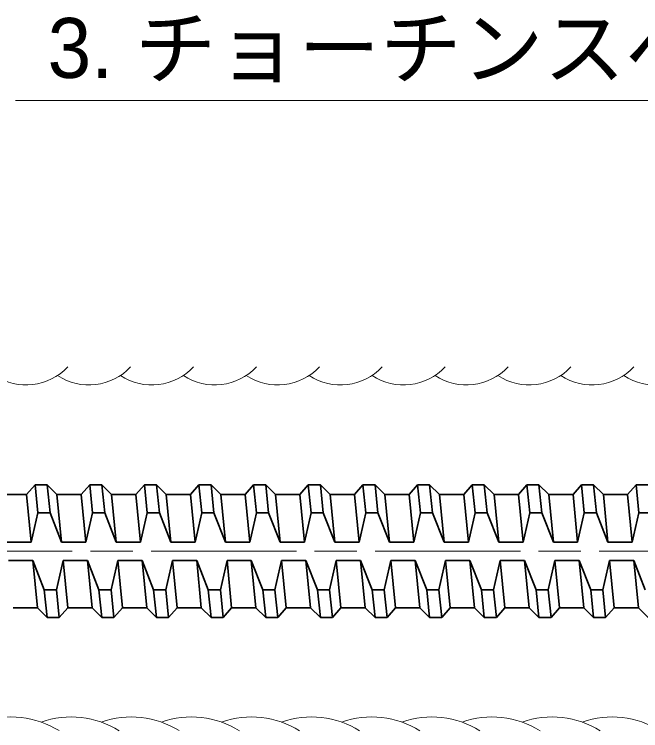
# Model space of a CAD drawing. Units: millimetres at full size, sheet at 1:2; details may follow other scales. Extents: x 2129 to 3811, y 1526 to 2714.
# Drawn here: x 2859.5 to 2962.9, y 2402.5 to 2520.8 of the extents above; entities that cross this region are included whole.
import ezdxf
from ezdxf.enums import TextEntityAlignment as Align

# ---------------------------------------------------------------- set-up
doc = ezdxf.new("R2010")
doc.units = ezdxf.units.MM
doc.header["$LTSCALE"] = 2
doc.linetypes.add('CHAIN', pattern=[18.5, 12, -1.5, 3.5, -1.5])
for name, color, linetype, lineweight in [('1 外形線', 7, 'Continuous', 35), ('2 細い実線', 3, 'Continuous', 20), ('4中心線', 1, 'CHAIN', 15), ('6寸法線', 4, 'Continuous', 13)]:
    doc.layers.add(name, color=color, linetype=linetype, lineweight=lineweight)
doc.styles.add('ＭＳ Ｐゴシック', font='')
doc.styles.get('ＭＳ Ｐゴシック').set_extended_font_data('MS PGothic')

msp = doc.modelspace()

# ---------------------------------------------------------------- linework, layer by layer
at = {"layer": '1 外形線'}
for p, q in [((2862.909, 2443.097), (2861.516, 2441.497)), ((2864.909, 2443.098), (2862.909, 2443.097)), ((2863.384, 2438.478), (2862.909, 2443.097)), ((2865.385, 2438.478), (2864.909, 2443.098)), ((2864.909, 2443.098), (2866.526, 2441.497)), ((2871.933, 2443.097), (2870.54, 2441.498)), ((2871.933, 2443.097), (2870.54, 2441.497)), ((2873.933, 2443.098), (2871.933, 2443.097)), ((2873.933, 2443.097), (2871.933, 2443.097)), ((2872.408, 2438.479), (2871.933, 2443.097)), ((2872.408, 2438.478), (2871.933, 2443.097)), ((2873.933, 2443.098), (2875.55, 2441.498)), ((2874.408, 2438.478), (2873.933, 2443.098)), ((2874.408, 2438.478), (2873.933, 2443.097)), ((2873.933, 2443.097), (2875.55, 2441.497)), ((2880.957, 2443.097), (2879.563, 2441.497)), ((2880.957, 2443.097), (2879.563, 2441.497)), ((2880.957, 2443.097), (2879.563, 2441.497)), ((2882.957, 2443.098), (2880.957, 2443.097)), ((2881.432, 2438.478), (2880.957, 2443.097)), ((2882.957, 2443.097), (2880.957, 2443.097)), ((2881.432, 2438.478), (2880.957, 2443.097)), ((2882.957, 2443.098), (2884.574, 2441.497)), ((2883.432, 2438.478), (2882.957, 2443.098)), ((2889.981, 2443.097), (2888.587, 2441.497)), ((2891.981, 2443.098), (2889.981, 2443.097)), ((2890.456, 2438.479), (2889.981, 2443.097)), ((2891.981, 2443.098), (2893.598, 2441.497)), ((2892.456, 2438.478), (2891.981, 2443.098)), ((2899.005, 2443.097), (2897.611, 2441.497)), ((2901.005, 2443.097), (2899.005, 2443.097)), ((2899.48, 2438.478), (2899.005, 2443.097)), ((2901.005, 2443.097), (2902.622, 2441.497)), ((2901.48, 2438.478), (2901.005, 2443.097)), ((2908.029, 2443.097), (2906.635, 2441.497)), ((2910.029, 2443.097), (2908.029, 2443.097)), ((2908.504, 2438.478), (2908.029, 2443.097)), ((2910.029, 2443.097), (2911.645, 2441.497)), ((2910.504, 2438.478), (2910.029, 2443.096)), ((2917.052, 2443.096), (2915.659, 2441.497)), ((2917.053, 2443.096), (2915.659, 2441.497)), ((2919.052, 2443.097), (2917.052, 2443.096)), ((2917.527, 2438.478), (2917.052, 2443.096)), ((2919.528, 2438.477), (2919.052, 2443.097)), ((2919.052, 2443.097), (2920.669, 2441.497)), ((2926.076, 2443.096), (2924.683, 2441.497)), ((2928.076, 2443.097), (2926.076, 2443.096)), ((2926.551, 2438.478), (2926.076, 2443.096)), ((2928.551, 2438.478), (2928.076, 2443.097)), ((2928.076, 2443.097), (2929.693, 2441.497)), ((2935.1, 2443.096), (2933.707, 2441.497)), ((2937.1, 2443.097), (2935.1, 2443.096)), ((2935.575, 2438.478), (2935.1, 2443.096)), ((2937.575, 2438.477), (2937.1, 2443.097)), ((2937.1, 2443.097), (2938.717, 2441.497)), ((2944.124, 2443.096), (2942.73, 2441.497)), ((2946.124, 2443.097), (2944.124, 2443.096)), ((2944.599, 2438.477), (2944.124, 2443.096)), ((2946.599, 2438.477), (2946.124, 2443.097)), ((2946.124, 2443.097), (2947.741, 2441.496)), ((2953.148, 2443.096), (2951.754, 2441.496)), ((2953.623, 2438.477), (2953.148, 2443.096)), ((2955.148, 2443.096), (2953.148, 2443.096)), ((2955.623, 2438.477), (2955.148, 2443.096)), ((2955.148, 2443.096), (2956.764, 2441.496)), ((2962.172, 2443.096), (2960.778, 2441.496)), ((2964.172, 2443.097), (2962.172, 2443.096)), ((2962.647, 2438.477), (2962.172, 2443.096)), ((2861.516, 2441.497), (2857.502, 2441.498)), ((2862.28, 2433.629), (2861.516, 2441.497)), ((2867.29, 2433.628), (2866.526, 2441.497)), ((2870.54, 2441.497), (2866.526, 2441.497)), ((2871.304, 2433.629), (2870.54, 2441.498)), ((2871.304, 2433.628), (2870.54, 2441.497)), ((2876.314, 2433.629), (2875.55, 2441.498)), ((2879.563, 2441.497), (2875.55, 2441.498)), ((2876.314, 2433.628), (2875.55, 2441.497)), ((2879.563, 2441.497), (2875.55, 2441.497)), ((2880.328, 2433.628), (2879.563, 2441.497)), ((2880.328, 2433.628), (2879.563, 2441.497)), ((2880.328, 2433.628), (2879.563, 2441.497)), ((2885.338, 2433.628), (2884.574, 2441.497)), ((2888.587, 2441.497), (2884.574, 2441.497)), ((2889.352, 2433.628), (2888.587, 2441.497)), ((2894.362, 2433.628), (2893.598, 2441.497)), ((2897.611, 2441.497), (2893.598, 2441.497)), ((2898.376, 2433.628), (2897.611, 2441.497)), ((2903.386, 2433.628), (2902.622, 2441.497)), ((2906.635, 2441.497), (2902.622, 2441.497)), ((2907.399, 2433.628), (2906.635, 2441.497)), ((2912.41, 2433.628), (2911.645, 2441.497)), ((2915.659, 2441.497), (2911.645, 2441.497)), ((2916.423, 2433.628), (2915.659, 2441.497)), ((2916.423, 2433.628), (2915.659, 2441.497)), ((2924.683, 2441.497), (2920.669, 2441.497)), ((2921.433, 2433.628), (2920.669, 2441.497)), ((2925.447, 2433.628), (2924.683, 2441.497)), ((2933.707, 2441.497), (2929.693, 2441.497)), ((2930.457, 2433.628), (2929.693, 2441.497)), ((2934.471, 2433.628), (2933.707, 2441.497)), ((2942.73, 2441.497), (2938.717, 2441.497)), ((2939.481, 2433.628), (2938.717, 2441.497)), ((2943.495, 2433.628), (2942.73, 2441.497)), ((2951.754, 2441.496), (2947.741, 2441.496)), ((2948.505, 2433.628), (2947.741, 2441.496)), ((2952.519, 2433.627), (2951.754, 2441.496)), ((2960.778, 2441.496), (2956.764, 2441.496)), ((2957.529, 2433.627), (2956.764, 2441.496)), ((2961.543, 2433.627), (2960.778, 2441.496)), ((2863.384, 2438.478), (2862.28, 2433.629)), ((2863.384, 2438.478), (2865.385, 2438.478)), ((2865.385, 2438.478), (2867.29, 2433.628)), ((2872.408, 2438.479), (2871.304, 2433.629)), ((2872.408, 2438.478), (2871.304, 2433.628)), ((2872.408, 2438.479), (2874.408, 2438.478)), ((2872.408, 2438.478), (2874.408, 2438.478)), ((2874.408, 2438.478), (2876.314, 2433.629)), ((2874.408, 2438.478), (2876.314, 2433.628)), ((2881.432, 2438.478), (2880.328, 2433.628)), ((2881.432, 2438.478), (2880.328, 2433.628)), ((2881.432, 2438.478), (2883.432, 2438.478)), ((2883.432, 2438.478), (2885.338, 2433.628)), ((2890.456, 2438.479), (2889.352, 2433.628)), ((2890.456, 2438.479), (2892.456, 2438.478)), ((2892.456, 2438.478), (2894.362, 2433.628)), ((2899.48, 2438.478), (2898.376, 2433.628)), ((2899.48, 2438.478), (2901.48, 2438.478)), ((2901.48, 2438.478), (2903.386, 2433.628)), ((2908.504, 2438.478), (2907.399, 2433.628)), ((2908.504, 2438.478), (2910.504, 2438.478)), ((2910.504, 2438.478), (2912.41, 2433.628)), ((2917.527, 2438.478), (2916.423, 2433.628)), ((2917.527, 2438.478), (2919.528, 2438.477)), ((2919.528, 2438.477), (2921.433, 2433.628)), ((2926.551, 2438.478), (2925.447, 2433.628)), ((2926.551, 2438.478), (2928.551, 2438.478)), ((2928.551, 2438.478), (2930.457, 2433.628)), ((2935.575, 2438.478), (2934.471, 2433.628)), ((2935.575, 2438.478), (2937.575, 2438.477)), ((2937.575, 2438.477), (2939.481, 2433.628)), ((2944.599, 2438.477), (2943.495, 2433.628)), ((2944.599, 2438.477), (2946.599, 2438.477)), ((2946.599, 2438.477), (2948.505, 2433.628)), ((2953.623, 2438.477), (2952.519, 2433.627)), ((2953.623, 2438.477), (2955.623, 2438.477)), ((2955.623, 2438.477), (2957.529, 2433.627)), ((2962.647, 2438.477), (2961.543, 2433.627)), ((2962.647, 2438.477), (2964.647, 2438.477)), ((2862.28, 2433.629), (2858.266, 2433.628)), ((2871.304, 2433.628), (2867.29, 2433.628)), ((2880.328, 2433.628), (2876.314, 2433.629)), ((2880.328, 2433.628), (2876.314, 2433.628)), ((2889.352, 2433.628), (2885.338, 2433.628)), ((2898.376, 2433.628), (2894.362, 2433.628)), ((2907.399, 2433.628), (2903.386, 2433.628)), ((2916.423, 2433.628), (2912.41, 2433.628)), ((2925.447, 2433.628), (2921.433, 2433.628)), ((2934.471, 2433.628), (2930.457, 2433.628)), ((2943.495, 2433.628), (2939.481, 2433.628)), ((2952.519, 2433.627), (2948.505, 2433.628)), ((2961.543, 2433.627), (2957.529, 2433.627)), ((2862.528, 2430.629), (2858.514, 2430.629)), ((2864.434, 2425.778), (2862.528, 2430.629)), ((2863.292, 2422.798), (2862.528, 2430.629)), ((2866.434, 2425.779), (2867.538, 2430.629)), ((2871.552, 2430.629), (2867.538, 2430.629)), ((2868.302, 2422.798), (2867.538, 2430.629)), ((2872.316, 2422.798), (2871.552, 2430.629)), ((2873.458, 2425.779), (2871.552, 2430.629)), ((2873.458, 2425.779), (2871.552, 2430.629)), ((2872.316, 2422.798), (2871.552, 2430.629)), ((2875.458, 2425.779), (2876.562, 2430.629)), ((2875.458, 2425.779), (2876.562, 2430.629)), ((2880.576, 2430.629), (2876.562, 2430.629)), ((2877.326, 2422.798), (2876.562, 2430.629)), ((2877.326, 2422.798), (2876.562, 2430.629)), ((2880.576, 2430.628), (2876.562, 2430.629)), ((2881.34, 2422.798), (2880.576, 2430.629)), ((2882.482, 2425.779), (2880.576, 2430.629)), ((2884.482, 2425.779), (2885.586, 2430.629)), ((2889.6, 2430.629), (2885.586, 2430.629)), ((2886.35, 2422.798), (2885.586, 2430.629)), ((2890.364, 2422.798), (2889.6, 2430.629)), ((2891.505, 2425.778), (2889.6, 2430.629)), ((2893.505, 2425.779), (2894.61, 2430.629)), ((2895.374, 2422.798), (2894.61, 2430.629)), ((2898.623, 2430.629), (2894.61, 2430.629)), ((2899.388, 2422.798), (2898.623, 2430.629)), ((2900.529, 2425.778), (2898.623, 2430.629)), ((2902.529, 2425.779), (2903.634, 2430.628)), ((2904.398, 2422.798), (2903.634, 2430.628)), ((2907.647, 2430.628), (2903.634, 2430.628)), ((2908.412, 2422.798), (2907.647, 2430.628)), ((2909.553, 2425.779), (2907.647, 2430.628)), ((2911.553, 2425.778), (2912.658, 2430.628)), ((2916.671, 2430.628), (2912.658, 2430.628)), ((2913.422, 2422.798), (2912.658, 2430.628)), ((2918.577, 2425.779), (2916.671, 2430.629)), ((2917.435, 2422.797), (2916.671, 2430.629)), ((2920.577, 2425.778), (2921.681, 2430.628)), ((2922.446, 2422.797), (2921.681, 2430.628)), ((2925.695, 2430.628), (2921.681, 2430.628)), ((2927.601, 2425.779), (2925.695, 2430.628)), ((2926.459, 2422.798), (2925.695, 2430.628)), ((2929.601, 2425.778), (2930.705, 2430.628)), ((2931.469, 2422.797), (2930.705, 2430.628)), ((2934.719, 2430.628), (2930.705, 2430.628)), ((2936.624, 2425.777), (2934.719, 2430.628)), ((2935.483, 2422.797), (2934.719, 2430.628)), ((2938.625, 2425.778), (2939.729, 2430.628)), ((2940.493, 2422.797), (2939.729, 2430.628)), ((2943.743, 2430.628), (2939.729, 2430.628)), ((2945.648, 2425.777), (2943.743, 2430.628)), ((2944.507, 2422.797), (2943.743, 2430.628)), ((2947.649, 2425.778), (2948.753, 2430.628)), ((2952.767, 2430.628), (2948.753, 2430.628)), ((2949.517, 2422.797), (2948.753, 2430.628)), ((2954.672, 2425.778), (2952.767, 2430.628)), ((2953.531, 2422.797), (2952.767, 2430.628)), ((2956.672, 2425.778), (2957.777, 2430.628)), ((2958.541, 2422.797), (2957.777, 2430.628)), ((2961.79, 2430.628), (2957.777, 2430.628)), ((2962.555, 2422.797), (2961.79, 2430.628)), ((2963.696, 2425.777), (2961.79, 2430.628)), ((2864.434, 2425.778), (2866.434, 2425.779)), ((2864.909, 2421.197), (2864.434, 2425.779)), ((2866.909, 2421.198), (2866.434, 2425.779)), ((2873.933, 2421.197), (2873.458, 2425.779)), ((2873.458, 2425.779), (2875.458, 2425.779)), ((2873.458, 2425.779), (2875.458, 2425.779)), ((2873.933, 2421.197), (2873.458, 2425.779)), ((2875.933, 2421.198), (2875.458, 2425.779)), ((2875.933, 2421.197), (2875.458, 2425.779)), ((2882.957, 2421.197), (2882.482, 2425.779)), ((2882.482, 2425.779), (2884.482, 2425.779)), ((2884.957, 2421.197), (2884.482, 2425.779)), ((2891.981, 2421.197), (2891.505, 2425.779)), ((2891.505, 2425.778), (2893.505, 2425.779)), ((2893.98, 2421.197), (2893.505, 2425.779)), ((2901.004, 2421.197), (2900.529, 2425.779)), ((2900.529, 2425.778), (2902.529, 2425.779)), ((2903.004, 2421.198), (2902.529, 2425.779)), ((2910.028, 2421.197), (2909.553, 2425.779)), ((2909.553, 2425.779), (2911.553, 2425.778)), ((2912.028, 2421.197), (2911.553, 2425.778)), ((2918.577, 2425.779), (2920.577, 2425.778)), ((2919.052, 2421.197), (2918.577, 2425.779)), ((2921.052, 2421.198), (2920.577, 2425.778)), ((2927.601, 2425.779), (2929.601, 2425.778)), ((2928.076, 2421.197), (2927.601, 2425.779)), ((2930.076, 2421.197), (2929.601, 2425.778)), ((2936.624, 2425.777), (2938.625, 2425.778)), ((2937.1, 2421.197), (2936.625, 2425.778)), ((2939.1, 2421.196), (2938.625, 2425.778)), ((2945.648, 2425.777), (2947.649, 2425.778)), ((2946.124, 2421.197), (2945.649, 2425.778)), ((2948.124, 2421.197), (2947.649, 2425.778)), ((2954.672, 2425.778), (2956.672, 2425.778)), ((2955.148, 2421.196), (2954.672, 2425.778)), ((2957.147, 2421.196), (2956.672, 2425.778)), ((2863.292, 2422.798), (2859.279, 2422.798)), ((2864.909, 2421.197), (2863.292, 2422.798)), ((2866.909, 2421.198), (2868.302, 2422.798)), ((2872.316, 2422.798), (2868.302, 2422.798)), ((2873.933, 2421.197), (2872.316, 2422.798)), ((2873.933, 2421.197), (2872.316, 2422.798)), ((2875.933, 2421.198), (2877.326, 2422.798)), ((2875.933, 2421.197), (2877.326, 2422.798)), ((2881.34, 2422.798), (2877.326, 2422.798)), ((2882.957, 2421.197), (2881.34, 2422.798)), ((2884.957, 2421.197), (2886.35, 2422.798)), ((2890.364, 2422.798), (2886.35, 2422.798)), ((2891.981, 2421.197), (2890.364, 2422.798)), ((2893.98, 2421.197), (2895.374, 2422.798)), ((2899.388, 2422.798), (2895.374, 2422.798)), ((2901.004, 2421.197), (2899.388, 2422.798)), ((2903.004, 2421.198), (2904.398, 2422.798)), ((2908.412, 2422.798), (2904.398, 2422.798)), ((2910.028, 2421.197), (2908.412, 2422.798)), ((2912.028, 2421.197), (2913.422, 2422.798)), ((2917.435, 2422.797), (2913.422, 2422.798)), ((2919.052, 2421.197), (2917.435, 2422.797)), ((2921.052, 2421.198), (2922.446, 2422.797)), ((2926.459, 2422.798), (2922.446, 2422.797)), ((2928.076, 2421.197), (2926.459, 2422.798)), ((2930.076, 2421.197), (2931.469, 2422.797)), ((2935.483, 2422.797), (2931.469, 2422.797)), ((2937.1, 2421.197), (2935.483, 2422.797)), ((2939.1, 2421.196), (2940.493, 2422.797)), ((2944.507, 2422.797), (2940.493, 2422.797)), ((2946.124, 2421.197), (2944.507, 2422.797)), ((2948.124, 2421.197), (2949.517, 2422.797)), ((2953.531, 2422.797), (2949.517, 2422.797)), ((2955.148, 2421.196), (2953.531, 2422.797)), ((2957.147, 2421.196), (2958.541, 2422.797)), ((2962.555, 2422.797), (2958.541, 2422.797)), ((2964.171, 2421.196), (2962.555, 2422.797)), ((2866.909, 2421.198), (2864.909, 2421.197)), ((2875.933, 2421.198), (2873.933, 2421.197)), ((2875.933, 2421.197), (2873.933, 2421.197)), ((2884.957, 2421.197), (2882.957, 2421.197)), ((2893.98, 2421.197), (2891.981, 2421.197)), ((2903.004, 2421.198), (2901.004, 2421.197)), ((2912.028, 2421.197), (2910.028, 2421.197)), ((2921.052, 2421.198), (2919.052, 2421.197)), ((2930.076, 2421.197), (2928.076, 2421.197)), ((2939.1, 2421.196), (2937.1, 2421.197)), ((2948.124, 2421.197), (2946.124, 2421.197)), ((2957.147, 2421.196), (2955.148, 2421.196))]:
    msp.add_line(p, q, dxfattribs=at)
at = {"layer": '2 細い実線'}
for centre, radius, start, end in [((2861.433, 2468.968), 9.363, 236.29887, 317.16546), ((2871.823, 2468.967), 9.363, 236.29887, 317.16546), ((2882.213, 2468.967), 9.363, 236.29887, 317.16546), ((2892.603, 2468.967), 9.363, 236.29887, 317.16546), ((2902.993, 2468.966), 9.363, 236.29887, 317.16546), ((2913.383, 2468.966), 9.363, 236.29887, 317.16546), ((2923.773, 2468.965), 9.363, 236.29887, 317.16546), ((2934.163, 2468.965), 9.363, 236.29887, 317.16546), ((2944.553, 2468.965), 9.363, 236.29887, 317.16546), ((2954.943, 2468.965), 9.363, 236.29887, 317.16546), ((2965.333, 2468.965), 9.363, 236.29887, 317.16546), ((2858.946, 2389.82), 14.948, 58.00557, 109.39837), ((2868.875, 2389.819), 14.948, 58.00557, 109.39837), ((2878.806, 2389.82), 14.948, 58.00557, 109.39837), ((2888.736, 2389.819), 14.948, 58.00557, 109.39837), ((2898.665, 2389.819), 14.948, 58.00557, 109.39837), ((2908.596, 2389.819), 14.948, 58.00557, 109.39837), ((2918.526, 2389.819), 14.948, 58.00557, 109.39837), ((2928.456, 2389.818), 14.948, 58.00557, 109.39837), ((2938.386, 2389.819), 14.948, 58.00557, 109.39837), ((2948.316, 2389.818), 14.948, 58.00557, 109.39837), ((2958.246, 2389.818), 14.948, 58.00557, 109.39837)]:
    msp.add_arc(centre, radius, start, end, dxfattribs=at)
at = {"layer": '4中心線'}
msp.add_line((3572.058, 2432.149), (2342.591, 2432.137), dxfattribs=at)
at = {"layer": '6寸法線'}
msp.add_lwpolyline([(3039.57, 2444.699), (3037.913, 2449.416), (3017.833, 2506.594), (2859.682, 2506.594)], dxfattribs=at)

# ---------------------------------------------------------------- texts
at = {"layer": '6寸法線', "color": 7, "style": 'ＭＳ Ｐゴシック'}
msp.add_text('3. チョーチンスペーサー', height=9.897, dxfattribs=at).set_placement((2864.983, 2507.358), align=Align.BOTTOM_LEFT)

doc.saveas('drawing.dxf')
